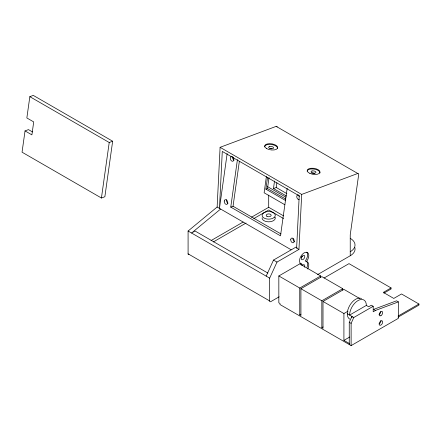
<?xml version="1.0" encoding="UTF-8"?>
<svg xmlns="http://www.w3.org/2000/svg" width="441" height="441" viewBox="0 0 441 441"><rect width="100%" height="100%" fill="white"/><g stroke="black" fill="none" stroke-linecap="round" stroke-linejoin="round"><path stroke-width="0.66" d="M188.946 254.628A1.643 0.948 -60 0 1 188.087 253.829L188.087 231.023L217.137 207.022L220.098 147.322L276.176 126.369L357.761 173.473A1.632 0.943 -60 0 1 358.698 174.476L350.231 234.877L350.231 255.763L317.641 274.583M220.098 147.322L301.683 194.426L298.959 249.402L296.633 248.057L299.219 195.843L222.281 151.423L219.464 208.367L227.154 153.584M25.038 130.9L22.05 152.189L101.43 198.015L104.864 196.73L112.653 141.219L33.273 95.394L29.839 96.673L26.851 117.962L33.709 121.92L31.895 134.863L25.038 130.9L28.472 129.621L32.469 131.931M101.43 198.015L109.219 142.504L112.653 141.219M287.163 188.373L280.498 235.83L230.759 207.11L237.418 159.653M230.759 207.11L233.046 206.256L239.325 161.511M266.403 176.516L264.12 192.783L284.858 204.756M285.432 200.423L265.884 189.139L267.516 177.541M265.884 189.139L267.489 188.539L269.021 177.624M286.518 196.041L273.475 188.511L274.528 181.008M273.475 188.511L276.22 187.486L276.893 182.712M302.305 265.372L302.41 264.798M266.182 276.116L273.508 260.069L295.939 247.12L297.102 247.792L296.633 248.057M279.131 296.815L270.835 301.605A1.643 0.948 -60 0 1 269.671 300.933L269.671 278.128L276.992 262.086L298.959 249.402M349.261 344.537L349.261 322.272L351.935 316.418A11.835 6.83 -60 0 0 352.006 317.641M351.124 345.606L351.124 323.347L353.798 317.492L373.202 306.286L373.202 311.781L375.528 310.436L398.399 301.892L398.399 318.314L351.124 345.606L279.996 304.544L279.996 303.469L278.833 302.802L278.833 275.961L299.753 263.883L320.673 275.961L320.673 277.334M307.713 268.988A6.549 3.782 -60 0 0 306.484 261.629L305.178 260.973L305.663 260.405A6.576 3.798 -60 0 0 306.82 252.263M306.341 261.645L306.82 261.078A6.576 3.798 -60 0 0 307.735 252.704A6.576 3.798 -60 0 0 300.889 256.293A6.576 3.798 -60 0 0 301.17 264.038L301.848 264.302A6.549 3.782 -60 0 0 301.186 265.223M300.69 263.635L301.975 264.17M220.627 209.034L191.57 233.035L195.06 231.023L267.896 273.073M379.062 323.959L379.392 323.749A2.464 1.422 -60 0 0 380.787 320.601M211.09 240.549L243.162 222.032M251.475 217.231L268.696 207.292L283.502 215.836M213.29 241.96L246.056 223.047M253.801 218.571L268.696 209.977L283.519 218.532M278.833 275.961L299.753 288.039L320.673 275.961M299.753 288.039L299.753 314.88L300.916 315.547L300.916 288.706L321.836 276.628L342.756 288.706L342.756 290.084M324.058 278.028L348.985 263.641L391.057 287.929L391.057 289.004L383.924 293.122M300.916 288.706L321.836 300.784L342.756 288.706M299.753 314.88L300.916 314.207M321.836 300.784L321.836 327.624L322.999 328.297L322.999 301.457L343.914 289.379L359.608 298.436M322.999 301.457L343.914 313.534L347.982 311.186M321.836 327.624L322.999 326.957M391.057 287.929L383.328 292.394L393.785 298.43L401.519 293.965L418.95 304.031L418.95 305.106L398.096 317.145M366.344 305.415L349.614 315.078A11.835 6.83 -60 0 1 357.976 300.586A11.835 6.83 -60 0 1 366.344 305.415L368.67 306.76L371.344 305.216L373.202 306.286M343.914 313.534L343.914 340.375L349.73 337.018M398.096 316.07L418.95 304.031M301.683 194.426L357.761 173.473M300.007 263.365L300.817 263.498M276.22 187.486L286.893 193.643M267.494 186.609L285.961 197.276M267.489 188.539L285.851 199.139M233.046 206.256L281.011 233.951M398.399 301.892L396.542 300.817L373.67 309.367L375.528 310.436M29.839 96.673L109.219 142.504M217.137 207.022L291.093 249.722M273.508 260.069L276.992 262.086M347.288 313.738L353.798 317.492M349.261 322.272L351.124 323.347M188.087 231.023L269.671 278.128M343.914 340.375L349.41 343.545M188.087 253.829L269.671 300.933M268.696 195.126L268.696 207.292M232.379 156.742A2.464 1.648 69.5 0 1 233.504 160.728A2.464 1.648 69.5 0 1 230.522 159.488A2.464 1.648 69.5 0 1 231.916 156.549M311.743 173.126A2.464 1.152 8 0 1 314.725 173.467M269.942 148.545A2.464 1.152 8 0 1 271.81 148.782M276.176 126.369A1.632 0.943 -60 0 1 277.119 126.953M294.472 241.718A2.464 1.648 69.5 0 1 293.028 238.553M299.147 199.646A2.464 1.648 69.5 0 1 296.81 197.171A2.464 1.648 69.5 0 1 298.381 194.928M299.163 196.625A2.464 1.648 69.5 0 1 299.086 195.413M354.773 247.346A16.438 9.487 0 0 1 354.773 250.769L354.299 251.877A16.438 9.487 0 0 1 350.231 255.763M350.231 238.322A16.438 9.487 0 0 1 354.773 246.74L354.299 247.853A16.438 9.487 0 0 1 350.231 251.739M302.223 256.238A2.464 1.422 -60 0 1 301.197 257.814M307.112 171.108A6.477 3.032 8 0 1 314.053 169.074A6.477 3.032 8 0 1 319.923 173.015M304.45 267.224A2.464 1.422 -60 0 0 303.127 264.848L302.675 265.14A2.464 1.422 -60 0 0 302.239 265.559M264.572 146.881A6.576 3.076 8 0 1 271.05 144.461A6.576 3.076 8 0 1 277.621 148.259M306.28 261.254A6.549 3.782 -60 0 1 307.013 267.285M234.033 160.182A2.464 1.648 69.5 0 1 232.611 157.013M227.991 203.34A2.464 1.648 69.5 0 1 226.691 199.652M275.129 217.242A6.576 3.798 0 0 1 274.203 220.098L273.084 220.853A6.576 3.798 0 0 1 265.102 221.206L263.801 220.561A6.576 3.798 0 0 1 262.13 217.821M380.815 311.544A2.464 1.422 -60 0 1 379.084 314.571M349.735 319.152A11.835 6.83 -60 0 1 349.735 305.486A11.835 6.83 -60 0 1 361.57 298.656M302.074 256.37L301.721 256.91A2.464 1.422 -60 0 0 302.62 259.721L303.072 259.506A2.464 1.422 -60 0 0 304.637 257.285A2.464 1.422 -60 0 0 304.185 255.372L303.816 255.284A2.464 1.422 -60 0 0 302.074 256.37M274.203 217.419L273.084 218.168A6.576 3.798 0 0 1 265.102 218.521L263.801 217.876A6.576 3.798 0 0 1 263.707 212.871A6.576 3.798 0 0 1 272.29 212.165L273.591 212.81A6.576 3.798 0 0 1 274.203 217.419M381.068 320.943L380.611 321.235A2.464 1.422 -60 0 0 379.188 324.141A2.464 1.422 -60 0 0 380.792 325.116L381.25 324.824A2.464 1.422 -60 0 0 382.672 321.919A2.464 1.422 -60 0 0 381.068 320.943M312.046 170.97L311.594 171.136A2.464 1.152 8 0 0 312.961 173.131A2.464 1.152 8 0 0 315.91 172.084A2.464 1.152 8 0 0 312.046 170.97M269.677 146.467L269.208 146.621A2.464 1.152 8 0 0 269.308 148.165A2.464 1.152 8 0 0 272.516 148.672L272.985 148.518A2.464 1.152 8 0 0 272.891 146.974A2.464 1.152 8 0 0 269.677 146.467M224.265 201.03A2.464 1.648 69.5 0 0 226.613 204.409A2.464 1.648 69.5 0 0 227.137 200.672A2.464 1.648 69.5 0 0 224.265 201.03M290.74 239.408A2.464 1.648 69.5 0 0 293.094 242.787A2.464 1.648 69.5 0 0 293.618 239.05A2.464 1.648 69.5 0 0 290.74 239.408M309.951 173.451A6.477 3.032 8 0 0 320.023 172.299A6.477 3.032 8 0 0 310.883 168.28A6.477 3.032 8 0 0 309.951 173.451M266.618 148.562A6.576 3.076 8 0 0 277.51 148.319A6.576 3.076 8 0 0 269.462 143.672A6.576 3.076 8 0 0 266.618 148.562M266.97 216.355A2.464 1.422 0 0 0 271.083 215.699A2.464 1.422 0 0 0 268.04 213.968A2.464 1.422 0 0 0 266.97 216.355M380.941 315.646A2.464 1.422 -60 0 0 382.435 311.754A2.464 1.422 -60 0 0 379.414 313.512A2.464 1.422 -60 0 0 380.941 315.646"/></g></svg>
